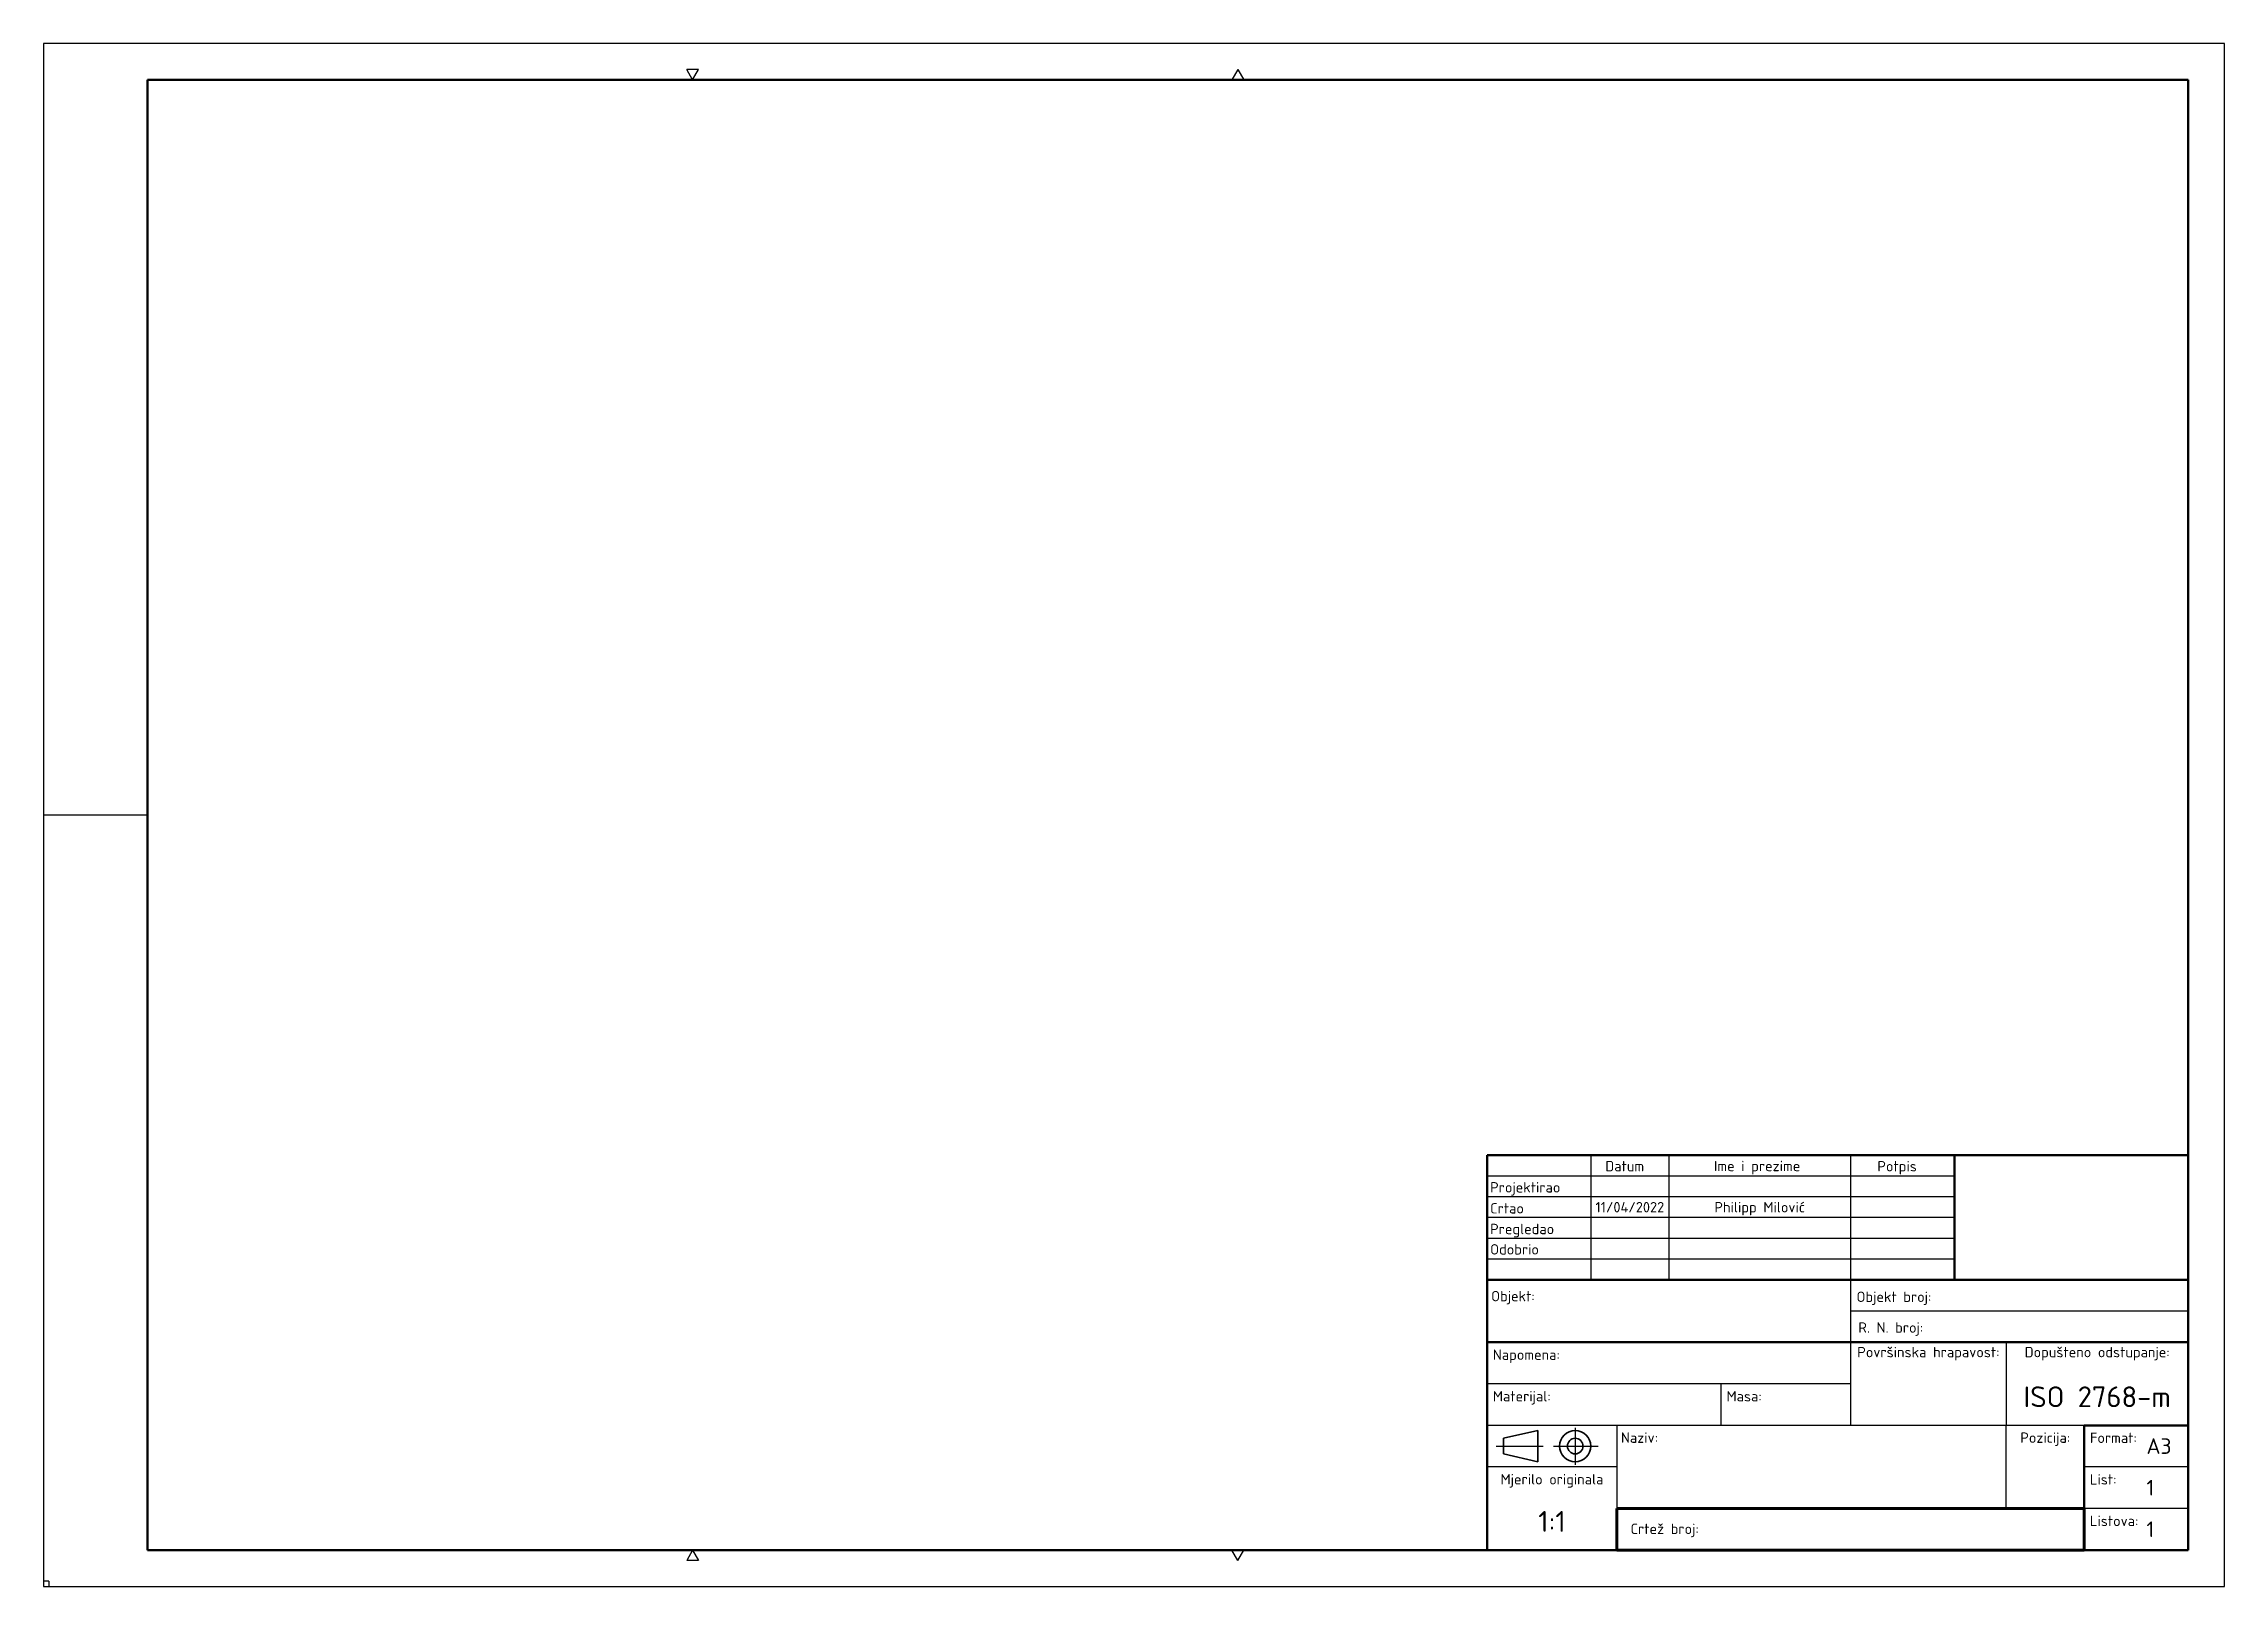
# Paper-space layout 'A3' of a CAD drawing. Header units: millimetres. Extents: x -1 to 419, y -1 to 296.
import ezdxf
from ezdxf.enums import TextEntityAlignment as Align

# ---------------------------------------------------------------- set-up
doc = ezdxf.new("R2010")
doc.units = ezdxf.units.MM
doc.layers.add('non-plot', color=241, linetype='Continuous', plot=False)
for name, color, linetype, lineweight in [('symbol', 3, 'Continuous', 35), ('thick', 4, 'Continuous', 50), ('thin', 1, 'Continuous', 25)]:
    doc.layers.add(name, color=color, linetype=linetype, lineweight=lineweight)
doc.layers.add('very_thick', color=2, linetype='Continuous', lineweight=100, plot=False)
doc.layers.get('0').off()
doc.styles.get("Standard").update_dxf_attribs({"font": 'isocpeur.ttf', "height": 2.5})

# ---------------------------------------------------------------- blocks, each defined once
blk = doc.blocks.new('ph_title_block_hr')
at = {"layer": 'symbol'}
for p, q in [((-131.85, 21.5), (-125.23, 23)), ((-131.85, 18.5), (-131.85, 21.5)), ((-125.23, 23), (-125.23, 17)), ((-125.23, 17), (-131.85, 18.5))]:
    blk.add_line(p, q, dxfattribs=at)
for radius in [3, 1.5]:
    blk.add_circle((-118.03, 20), radius, dxfattribs=at)
at = {"layer": 'thick'}
for p, q in [((0, 76), (-135, 76)), ((-135, 76), (-135, 40)), ((-45, 76), (-45, 52)), ((0, 76), (0, 0)), ((0, 52), (-135, 52)), ((0, 40), (-135, 40)), ((-135, 40), (-135, 0)), ((-20, 0), (-20, 24)), ((-20, 24), (0, 24)), ((0, 0), (-135, 0))]:
    blk.add_line(p, q, dxfattribs=at)
at = {"layer": 'thin'}
for p, q in [((-115, 76), (-115, 52)), ((-100, 76), (-100, 52)), ((-65, 76), (-65, 40)), ((-45, 72), (-135, 72)), ((-45, 68), (-135, 68)), ((-45, 64), (-135, 64)), ((-45, 60), (-135, 60)), ((-45, 56), (-135, 56)), ((0, 46), (-65, 46)), ((-65, 40), (-65, 24)), ((-35, 40), (-35, 24)), ((-65, 32), (-135, 32)), ((-90, 32), (-90, 24)), ((0, 24), (-135, 24)), ((-118.03, 23.54), (-118.03, 16.41)), ((-110, 24), (-110, 0)), ((-35, 8), (-35, 24)), ((-133.27, 20), (-124.17, 20)), ((-122.23, 20), (-113.58, 20)), ((-110, 16), (-135, 16)), ((0, 16), (-20, 16)), ((0, 8), (-110, 8))]:
    blk.add_line(p, q, dxfattribs=at)
at = {"layer": 'very_thick'}
for p, q in [((-110, 0), (-110, 8)), ((-110, 8), (-20, 8)), ((-20, 8), (-20, 0)), ((-110, 0), (-20, 0))]:
    blk.add_line(p, q, dxfattribs=at)
for s, p in [('Datum', (-112.23, 72.9)), ('Ime i prezime', (-91.3, 72.93)), ('Potpis', (-59.83, 72.89)), ('Projektirao', (-134.41, 68.82)), ('Crtao', (-134.41, 64.78)), ('Pregledao', (-134.41, 60.8)), ('Odobrio', (-134.41, 56.88)), ('Objekt:', (-134.22, 47.88)), ('Objekt broj:', (-63.85, 47.75)), ('R. N. broj:', (-63.5, 41.83)), ('Napomena:', (-133.89, 36.6)), ('Materijal:', (-133.89, 28.6)), ('Masa:', (-88.89, 28.6)), ('Naziv:', (-109.21, 20.63)), ('Format:', (-18.89, 20.6)), ('List:', (-18.89, 12.6)), ('Crtež broj:', (-107.36, 3.07)), ('Listova:', (-18.89, 4.6))]:
    blk.add_text(s, height=2).set_placement(p)
at = {"char_height": 2, "attachment_point": 1}
for s, insert, width in [('\\pxqc;Povr{\\fISOCPEUR|b0|i0|c238|p34;š}inska hrapavost:', (-65, 39.1), 30), ('\\pxqc;Dopu{\\fISOCPEUR|b0|i0|c238|p34;š}teno odstupanje:', (-35, 39.1), 35), ('\\pxqc;Pozicija:', (-35, 22.63), 15), ('\\pxqc;Mjerilo originala', (-135, 14.62), 25)]:
    blk.add_mtext(s, dxfattribs=dict(at, insert=insert, width=width))
for tag, height, p in [('P_DAT', 2, (-107.5, 70)), ('PROJ', 2, (-82.5, 70)), ('CHK_DAT', 2, (-107.5, 62)), ('D_DAT', 2, (-107.5, 66)), ('DRWN', 2, (-82.5, 66)), ('CHK', 2, (-82.5, 62)), ('APP_DAT', 2, (-107.5, 58)), ('APPR', 2, (-82.5, 58)), ('OBJEKT', 3.5, (-100, 46)), ('TOL', 4, (-17.5, 29.5)), ('NAZIV', 3.5, (-72.5, 16)), ('POS', 4, (-27.5, 13.5)), ('MJERILO', 4, (-122.5, 5.5)), ('CRTEZ_BROJ', 4, (-65, 4))]:
    blk.add_attdef(tag, text='', height=height).set_placement(p, align=Align.MIDDLE_CENTER)
for tag, height, p in [('OBJ_BROJ', 3, (-45, 49)), ('RN_BROJ', 3, (-45, 43)), ('NAPOMENA', 2.5, (-120, 36)), ('MATERIJAL', 3, (-120, 28)), ('MASA', 3, (-81, 28)), ('FOR', 3, (-8, 20)), ('PG', 3, (-8, 12)), ('PGS', 3, (-8, 4))]:
    blk.add_attdef(tag, text='', height=height).set_placement(p, align=Align.MIDDLE_LEFT)

psp = doc.layouts.new('A3')

# ---------------------------------------------------------------- linework, layer by layer
at = {"layer": 'non-plot'}
for q in [(-1, 0), (0, -1)]:
    psp.add_line((0, 0), q, dxfattribs=at)
at = {"layer": 'thick'}
for p, q in [((412, 289), (19, 289)), ((19, 289), (19, 6)), ((412, 6), (412, 289)), ((19, 6), (412, 6))]:
    psp.add_line(p, q, dxfattribs=at)
at = {"layer": 'thin'}
for p, q in [((419, 296), (-1, 296)), ((-1, 296), (-1, -1)), ((419, -1), (419, 296)), ((125.15, 291), (122.85, 291)), ((124, 289), (122.85, 291)), ((124, 289), (125.15, 291)), ((229, 291), (227.85, 289)), ((229, 291), (230.15, 289)), ((227.85, 289), (230.15, 289)), ((19, 147.5), (-1, 147.5)), ((124, 6), (122.85, 4)), ((124, 6), (125.15, 4)), ((229, 4), (227.85, 6)), ((227.85, 6), (230.15, 6)), ((229, 4), (230.15, 6)), ((125.15, 4), (122.85, 4)), ((-1, -1), (419, -1))]:
    psp.add_line(p, q, dxfattribs=at)

# ---------------------------------------------------------------- block references
at = {"layer": 'symbol', "transparency": 33554687}
ref = psp.add_blockref('ph_title_block_hr', (412, 6), dxfattribs=at)
ref.add_attrib('DRWN', 'Philipp Milović', dxfattribs={"layer": '0', "transparency": 33554687, "height": 2}).set_placement((329.5, 72), align=Align.MIDDLE_CENTER)
ref.add_attrib('D_DAT', '11/04/2022', dxfattribs={"layer": '0', "transparency": 33554687, "height": 2}).set_placement((304.5, 72), align=Align.MIDDLE_CENTER)
ref.add_attrib('PGS', '1', dxfattribs={"layer": '0', "transparency": 33554687, "height": 3}).set_placement((404, 10), align=Align.MIDDLE_LEFT)
ref.add_attrib('PG', '1', dxfattribs={"layer": '0', "transparency": 33554687, "height": 3}).set_placement((404, 18), align=Align.MIDDLE_LEFT)
ref.add_attrib('FOR', 'A3', dxfattribs={"layer": '0', "transparency": 33554687, "height": 3}).set_placement((404, 26), align=Align.MIDDLE_LEFT)
ref.add_attrib('TOL', 'ISO 2768-m', dxfattribs={"layer": '0', "transparency": 33554687, "height": 4}).set_placement((394.5, 35.5), align=Align.MIDDLE_CENTER)
ref.add_attrib('MJERILO', '1:1', dxfattribs={"layer": '0', "transparency": 33554687, "height": 4}).set_placement((289.5, 11.5), align=Align.MIDDLE_CENTER)

doc.saveas('drawing.dxf')
